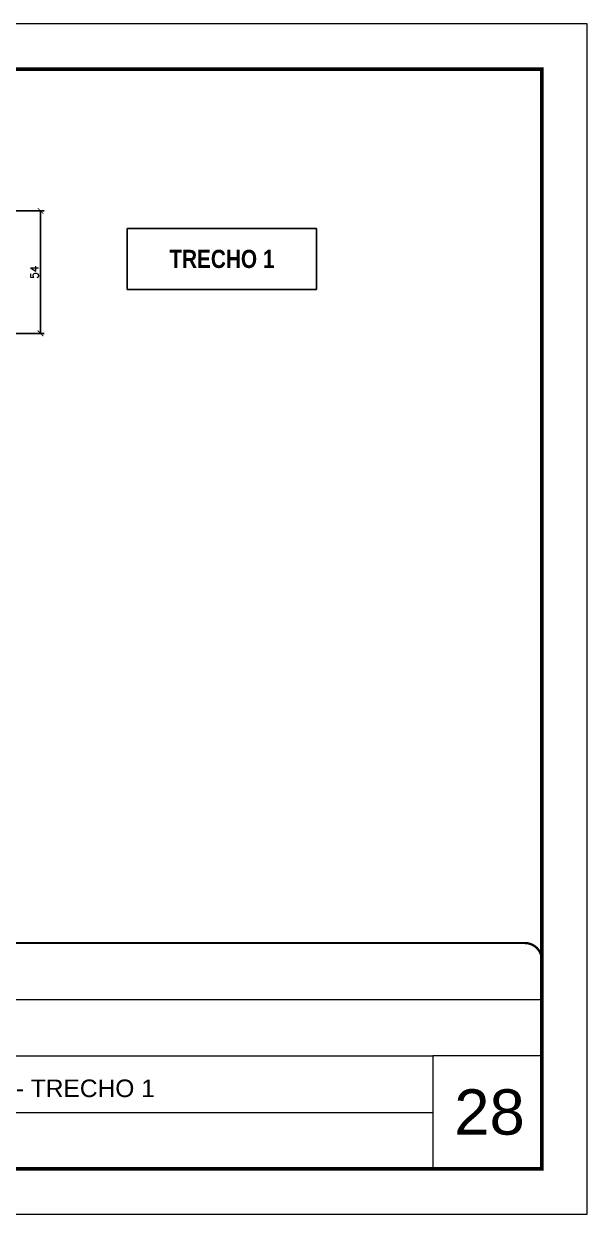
# Model space of a CAD drawing. Extents: x 0 to 6325, y 5574 to 19307.
# Drawn here: x 5743 to 6240, y 10169 to 11219 of the extents above; entities that cross this region are included whole.
import ezdxf

# ---------------------------------------------------------------- set-up
doc = ezdxf.new("R2010")
doc.units = 0
doc.linetypes.add('CONTINUO', pattern=[0])
doc.linetypes.add('DASHED', pattern=[0.75, 0.5, -0.25])
for name, color, linetype in [('1', 1, 'Continuous'), ('COTA', 241, 'Continuous'), ('NOMENCLATURA', 7, 'Continuous')]:
    doc.layers.add(name, color=color, linetype=linetype)
for name, color, linetype, lineweight in [('CARIMBO', 255, 'Continuous', 9), ('Folhas', 255, 'Continuous', 9), ('SARRAFO DE PRESSAO', 251, 'DASHED', 9)]:
    doc.layers.add(name, color=color, linetype=linetype, lineweight=lineweight)
doc.styles.add('arial', font='arial.ttf')
doc.styles.add('ROMANC', font='techb___.ttf', dxfattribs={"height": 2.5})
doc.styles.add('Romans', font='romans.shx')
doc.dimstyles.new('Cota Seção (2x)', dxfattribs={"dimtxt": 7, "dimasz": 5, "dimexe": 3, "dimexo": 3, "dimgap": 2, "dimtad": 3, "dimdec": 1, "dimlfac": 0.5, "dimzin": 12, "dimdsep": 46, "dimtxsty": 'Romans', "dimblk": 'ARCHTICK', "dimcen": 0, "dimclrd": 4, "dimclre": 4, "dimclrt": 1, "dimadec": 1, "dimazin": 3, "dimtfac": 1, "dimtdec": 1, "dimtmove": 0, "dimatfit": 3, "dimldrblk": 'OBLIQUE', "dimfxl": 1, "dimtolj": 1, "dimtzin": 12, "dimarcsym": 0})

# ---------------------------------------------------------------- blocks, each defined once
blk = doc.blocks.new('9999999999')
at = {"color": 30, "linetype": 'CONTINUO'}
for p, q in [((98564.6, 34379.6), (99584, 34379.6)), ((98564.6, 34329.8), (99488, 34329.8)), ((99584, 34329.8), (99488, 34329.8)), ((99488, 34329.8), (99488, 34230.2)), ((98564.6, 34280), (99488, 34280))]:
    blk.add_line(p, q, dxfattribs=at)
at = {"color": 30, "linetype": 'CONTINUO', "const_width": 2}
blk.add_lwpolyline([(99584, 34230.2), (99584, 34414.4, 0.414214), (99569, 34429.4), (98229, 34429.4, 0.414214), (98214, 34414.4), (98214, 34245.2, 0.414214), (98229, 34230.2), (99584, 34230.2)], format="xyb", dxfattribs=at)
at = {"layer": 'Folhas'}
blk.add_lwpolyline([(98139, 34190.2), (99624, 34190.2), (99624, 35240.2), (98139, 35240.2)], close=True, dxfattribs=at)
at = {"layer": 'Folhas', "color": 30, "const_width": 3}
blk.add_lwpolyline([(98214, 34230.2), (99584, 34230.2), (99584, 35200.2), (98214, 35200.2)], close=True, dxfattribs=at)
at = {"color": 7, "linetype": 'Continuous', "ltscale": 5, "style": 'arial'}
blk.add_text('01° SUBSOLO - PERIFERIA - TRECHO 1', height=15.483, dxfattribs=at).set_placement((98837.7, 34293.5))
blk = doc.blocks.new('_ArchTick')
at = {"color": 0, "linetype": 'ByBlock', "const_width": 0.15}
blk.add_lwpolyline([(-0.5, -0.5), (0.5, 0.5)], dxfattribs=at)
blk = doc.blocks.new('*D3180')
at = {"layer": 'COTA', "color": 4, "lineweight": -2, "transparency": 16777216}
for p, q in [((5708.9, 11053.5), (5761.3, 11053.5)), ((5758.3, 10945.5), (5758.3, 11053.5)), ((5686.9, 10945.5), (5761.3, 10945.5))]:
    blk.add_line(p, q, dxfattribs=at)
at = {"layer": 'Defpoints', "color": 0, "transparency": 16777216}
for p in [(5705.9, 11053.5), (5758.3, 11053.5), (5683.9, 10945.5)]:
    blk.add_point(p, dxfattribs=at)
at = {"layer": 'COTA', "color": 4, "lineweight": -2, "transparency": 16777216, "xscale": 5, "yscale": 5, "zscale": 5}
for p, rotation in [((5758.3, 11053.5), 90), ((5758.3, 10945.5), 270)]:
    blk.add_blockref('_ArchTick', p, dxfattribs=dict(at, rotation=rotation))
at = {"layer": 'COTA', "color": 1, "transparency": 16777216, "insert": (5752.8, 10999.5), "char_height": 7, "attachment_point": 5, "rotation": 90, "style": 'Romans'}
blk.add_mtext('\\A1;54', dxfattribs=at)
blk = doc.blocks.new('_Oblique')
at = {"layer": '1', "color": 0, "lineweight": -2}
blk.add_line((-0.5, -0.5), (0.5, 0.5), dxfattribs=at)

msp = doc.modelspace()

# ---------------------------------------------------------------- linework, layer by layer
at = {"layer": 'COTA'}
msp.add_lwpolyline([(5834.66, 11037.9), (6001.44, 11037.9), (6001.44, 10984.24), (5834.66, 10984.24)], close=True, dxfattribs=at)

# ---------------------------------------------------------------- block references
at = {"layer": 'SARRAFO DE PRESSAO', "color": 6, "linetype": 'ByBlock'}
msp.add_blockref('9999999999', (-93383.98, -24021.66), dxfattribs=at)

# ---------------------------------------------------------------- texts
at = {"layer": 'CARIMBO', "style": 'arial'}
msp.add_text('28', height=40, dxfattribs=at).set_placement((6122.86, 10238.69))
at = {"layer": 'NOMENCLATURA', "color": 2, "insert": (5918.05, 11011.07), "char_height": 16, "attachment_point": 5, "style": 'ROMANC'}
msp.add_mtext('TRECHO 1', dxfattribs=at)

# ---------------------------------------------------------------- dimensions: what is measured, and where the dimension line sits
at = {"layer": 'COTA'}
dim = msp.add_linear_dim(base=(5758.32, 11053.55), p1=(5683.94, 10945.55), p2=(5705.94, 11053.55), angle=90, dimstyle='Cota Seção (2x)', dxfattribs=at)
dim.commit()
dim.dimension.update_dxf_attribs({"geometry": '*D3180', "text_midpoint": (5752.82, 10999.55)})

doc.saveas('drawing.dxf')
